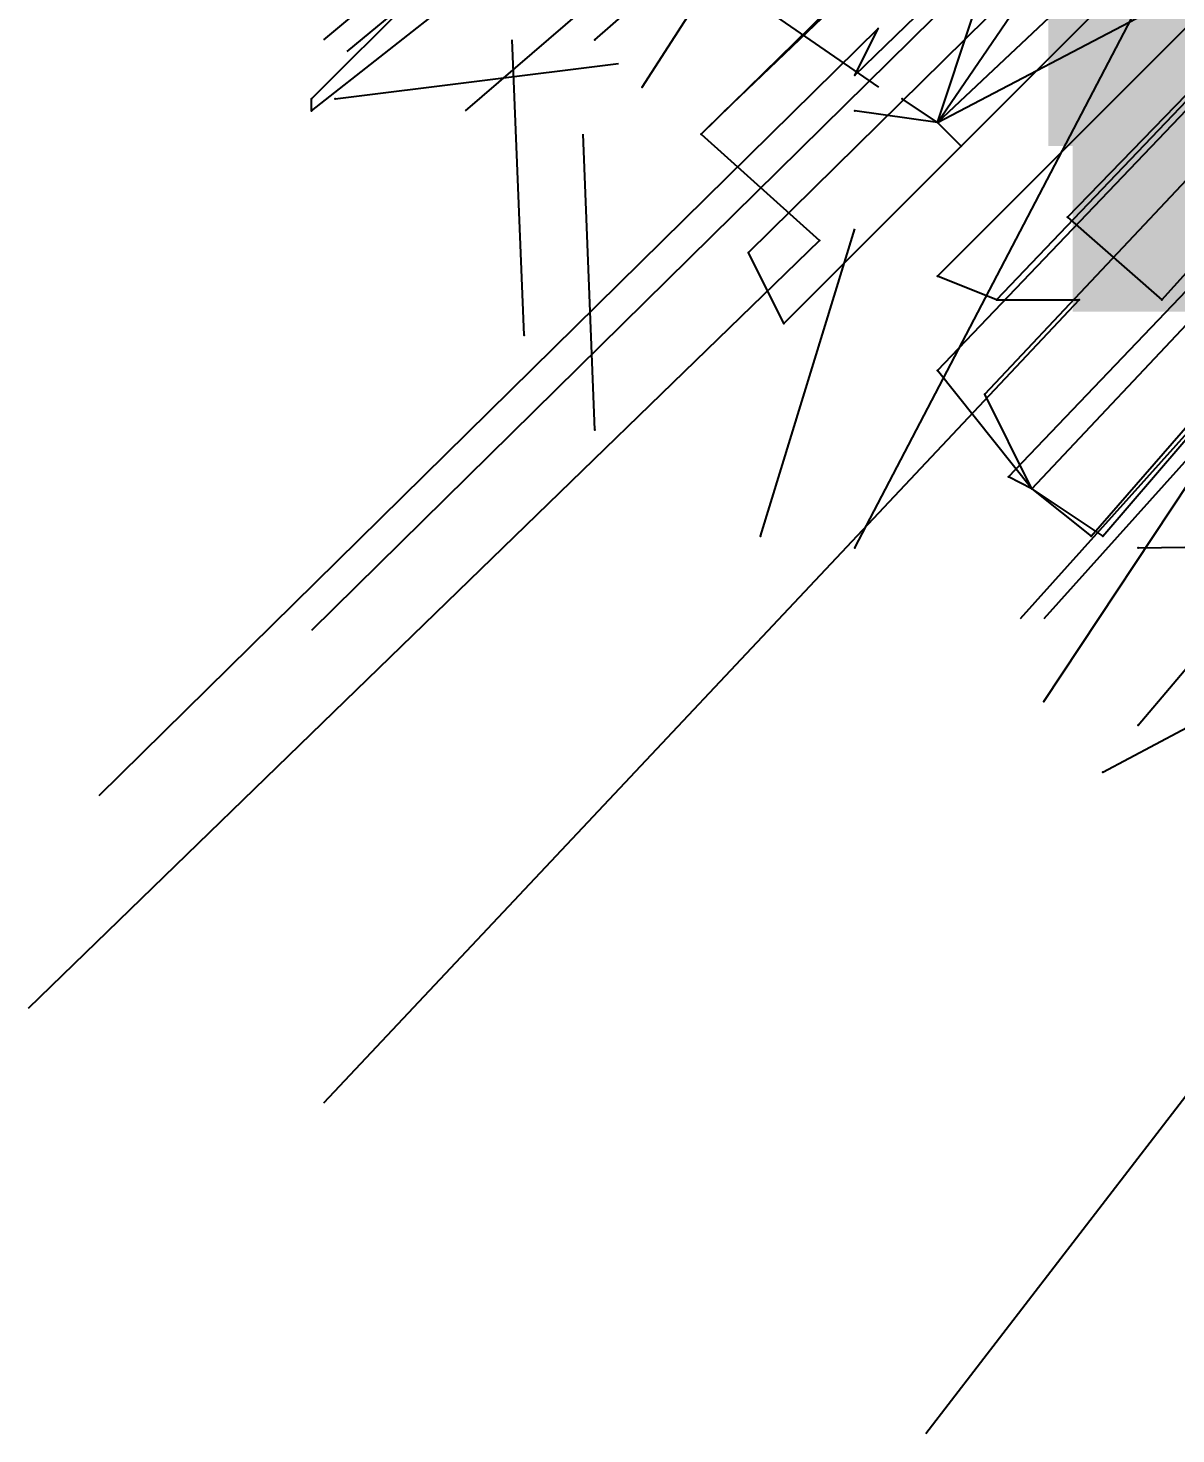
# Model space of a CAD drawing. Extents: x -0.53 to 0.68, y -0.6 to 0.11.
# Drawn here: x -0.406 to -0.3088, y -0.434 to -0.315 of the extents above; entities that cross this region are included whole.
import ezdxf

# ---------------------------------------------------------------- set-up
doc = ezdxf.new("R2010")
doc.units = 0
for name, color, linetype in [('Facilities', 3, 'CONTINUOUS'), ('Facilities_lines', 3, 'CONTINUOUS'), ('Normals', 1, 'CONTINUOUS'), ('Source_points', 5, 'CONTINUOUS'), ('Text', 3, 'CONTINUOUS')]:
    doc.layers.add(name, color=color, linetype=linetype)

msp = doc.modelspace()

# ---------------------------------------------------------------- linework, layer by layer
at = {"layer": 'Facilities', "color": 3}
for p in [(-0.358, -0.316, -1.194), (-0.354, -0.32, -1.25), (-0.336, -0.319, -1.157), (-0.38, -0.321, -1.244), (-0.382, -0.322, -1.25), (-0.329, -0.323, -1.25), (-0.349, -0.324, -1.19), (-0.318, -0.331, -1.147), (-0.324, -0.338, -1.17), (-0.342, -0.34, -1.205), (-0.364, -0.341, -1.246), (-0.358, -0.349, -1.25), (-0.321, -0.354, -1.194), (-0.344, -0.358, -1.243), (-0.336, -0.359, -1.23), (-0.312, -0.359, -1.25), (-0.32, -0.372, -1.226), (-0.312, -0.374, -1.218), (-0.315, -0.378, -1.25)]:
    msp.add_point(p, dxfattribs=at)
at = {"layer": 'Facilities_lines', "color": 3}
for p, q in [((-0.329, -0.323, -1.25), (-0.314, -0.301, -1.25)), ((-0.329, -0.323, -1.25), (-0.312, -0.307, -1.25)), ((-0.329, -0.323, -1.25), (-0.308, -0.312, -1.25)), ((-0.329, -0.323, -1.25), (-0.326, -0.314, -1.25)), ((-0.336, -0.319, -1.157), (-0.334, -0.315, -1.148)), ((-0.382, -0.322, -1.25), (-0.382, -0.321, -1.248)), ((-0.329, -0.323, -1.25), (-0.332, -0.321, -1.25)), ((-0.349, -0.324, -1.19), (-0.347, -0.322, -1.184)), ((-0.329, -0.323, -1.25), (-0.336, -0.322, -1.25)), ((-0.329, -0.323, -1.25), (-0.327, -0.325, -1.25)), ((-0.349, -0.324, -1.19), (-0.339, -0.333, -1.189)), ((-0.318, -0.331, -1.147), (-0.318, -0.331, -1.147)), ((-0.318, -0.331, -1.147), (-0.31, -0.338, -1.147)), ((-0.342, -0.34, -1.205), (-0.345, -0.334, -1.2)), ((-0.324, -0.338, -1.17), (-0.329, -0.336, -1.176)), ((-0.324, -0.338, -1.17), (-0.317, -0.338, -1.16)), ((-0.321, -0.354, -1.194), (-0.329, -0.344, -1.191)), ((-0.321, -0.354, -1.194), (-0.325, -0.346, -1.186)), ((-0.321, -0.354, -1.194), (-0.323, -0.353, -1.198)), ((-0.321, -0.354, -1.194), (-0.316, -0.358, -1.194)), ((-0.321, -0.354, -1.194), (-0.315, -0.358, -1.192))]:
    msp.add_line(p, q, dxfattribs=at)
at = {"layer": 'Normals', "color": 1}
for p, q in [((-0.358, -0.316, -1.194), (-0.288, -0.254, -1.23)), ((-0.336, -0.319, -1.157), (-0.269, -0.254, -1.195)), ((-0.309, -0.256, -1.004), (-0.381, -0.316, -0.967)), ((-0.308, -0.258, -1.004), (-0.379, -0.317, -0.966)), ((-0.347, -0.322, -1.184), (-0.28, -0.258, -1.221)), ((-0.349, -0.324, -1.19), (-0.283, -0.259, -1.228)), ((-0.298, -0.261, -0.992), (-0.369, -0.322, -0.954)), ((-0.318, -0.331, -1.147), (-0.253, -0.264, -1.184)), ((-0.318, -0.331, -1.147), (-0.253, -0.264, -1.185)), ((-0.345, -0.334, -1.2), (-0.279, -0.269, -1.237)), ((-0.329, -0.336, -1.176), (-0.263, -0.27, -1.212)), ((-0.31, -0.338, -1.147), (-0.248, -0.269, -1.184)), ((-0.336, -0.359, -1.23), (-0.29, -0.271, -1.244)), ((-0.324, -0.338, -1.17), (-0.26, -0.271, -1.208)), ((-0.342, -0.34, -1.205), (-0.276, -0.274, -1.243)), ((-0.329, -0.344, -1.191), (-0.265, -0.277, -1.227)), ((-0.325, -0.346, -1.186), (-0.261, -0.278, -1.224)), ((-0.323, -0.353, -1.198), (-0.259, -0.286, -1.234)), ((-0.321, -0.354, -1.194), (-0.257, -0.286, -1.23)), ((-0.315, -0.358, -1.192), (-0.254, -0.287, -1.228)), ((-0.32, -0.372, -1.226), (-0.265, -0.289, -1.214)), ((-0.316, -0.358, -1.194), (-0.255, -0.288, -1.232)), ((-0.26, -0.296, -0.985), (-0.322, -0.365, -0.948)), ((-0.258, -0.296, -0.982), (-0.32, -0.365, -0.945)), ((-0.316, -0.301, -1.09), (-0.382, -0.366, -1.054)), ((-0.363, -0.3, -1.25), (-0.334, -0.32, -1.156)), ((-0.312, -0.374, -1.218), (-0.252, -0.303, -1.255)), ((-0.354, -0.32, -1.25), (-0.345, -0.306, -1.151)), ((-0.382, -0.321, -1.248), (-0.371, -0.31, -1.149)), ((-0.382, -0.322, -1.25), (-0.368, -0.311, -1.152)), ((-0.334, -0.315, -1.148), (-0.4, -0.38, -1.11)), ((-0.364, -0.341, -1.246), (-0.365, -0.316, -1.149)), ((-0.38, -0.321, -1.244), (-0.356, -0.318, -1.146)), ((-0.332, -0.321, -1.25), (-0.332, -0.321, -1.15)), ((-0.336, -0.322, -1.25), (-0.336, -0.322, -1.15)), ((-0.329, -0.323, -1.25), (-0.329, -0.323, -1.15)), ((-0.358, -0.349, -1.25), (-0.359, -0.324, -1.153)), ((-0.327, -0.325, -1.25), (-0.327, -0.325, -1.15)), ((-0.339, -0.333, -1.189), (-0.406, -0.398, -1.151)), ((-0.344, -0.358, -1.243), (-0.336, -0.332, -1.147)), ((-0.315, -0.378, -1.25), (-0.238, -0.337, -1.201)), ((-0.317, -0.338, -1.16), (-0.381, -0.406, -1.123)), ((-0.312, -0.359, -1.25), (-0.24, -0.358, -1.181)), ((-0.273, -0.36, -1.13), (-0.33, -0.434, -1.093))]:
    msp.add_line(p, q, dxfattribs=at)
at = {"layer": 'Source_points', "color": 5}
for p in [(-0.382, -0.321, -1.248), (-0.332, -0.321, -1.25), (-0.347, -0.322, -1.184), (-0.336, -0.322, -1.25), (-0.327, -0.325, -1.25), (-0.318, -0.331, -1.147), (-0.339, -0.333, -1.189), (-0.345, -0.334, -1.2), (-0.329, -0.336, -1.176), (-0.317, -0.338, -1.16), (-0.31, -0.338, -1.147), (-0.329, -0.344, -1.191), (-0.325, -0.346, -1.186), (-0.323, -0.353, -1.198), (-0.316, -0.358, -1.194), (-0.315, -0.358, -1.192)]:
    msp.add_point(p, dxfattribs=at)

# ---------------------------------------------------------------- texts
at = {"layer": 'Text', "color": 3}
for s, p in [('1376', (-0.336, -0.316, -1.217)), ('882', (-0.335, -0.318, -1.216)), ('377', (-0.343, -0.319, -1.236)), ('949', (-0.329, -0.319, -1.203)), ('1232', (-0.34, -0.325, -1.236)), ('202', (-0.331, -0.339, -1.233)), ('606', (-0.33, -0.344, -1.25))]:
    msp.add_text(s, height=0.2, dxfattribs=at).set_placement(p)

doc.saveas('drawing.dxf')
